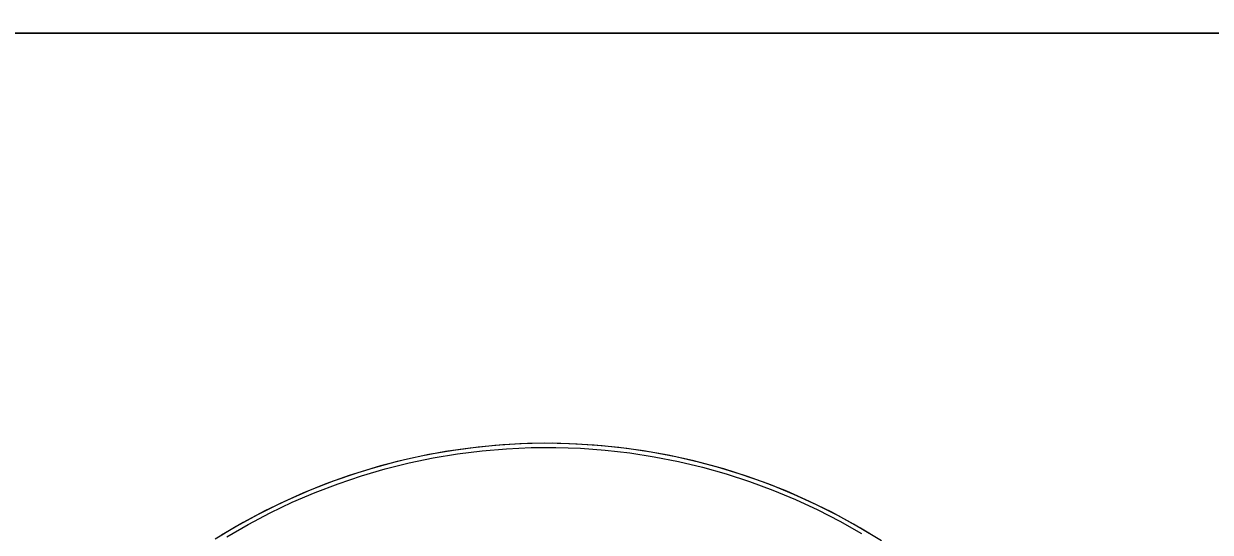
# Model space of a CAD drawing. Header units: millimetres. Extents: x -22227 to 20164, y 15335 to 61747.
# Drawn here: x -8072 to -7497, y 59705 to 59951 of the extents above; entities that cross this region are included whole.
import ezdxf

# ---------------------------------------------------------------- set-up
doc = ezdxf.new("R2010")
doc.units = ezdxf.units.MM
for name, color, linetype, lineweight in [('A-ANNO-DIMS', 7, 'Continuous', 9), ('A-ANNO-DIMS-170', 7, 'Continuous', 9), ('M-EQPM', 7, 'Continuous', 5)]:
    doc.layers.add(name, color=color, linetype=linetype, lineweight=lineweight)
doc.styles.add('Arial_2', font='arial.ttf', dxfattribs={"width": 0.8, "height": 340})
doc.dimstyles.new('AK_DIM_2_0_Arial', dxfattribs={"dimscale": 304.8, "dimtxt": 346.888196, "dimasz": 0.278871, "dimexe": 0.557743, "dimexo": 0.557743, "dimgap": 0.055774, "dimtad": 1, "dimdec": 0, "dimzin": 0, "dimdsep": 46, "dimtxsty": 'Arial_2', "dimblk1": 'OBLIQUE', "dimblk2": 'OBLIQUE', "dimsah": 1, "dimcen": 0.09, "dimadec": 0, "dimazin": 0, "dimtfac": 1, "dimtdec": 4, "dimtix": 1, "dimtmove": 0, "dimatfit": 3, "dimfxl": 1, "dimtvp": 1, "dimtolj": 1, "dimtzin": 0, "dimarcsym": 2})

# ---------------------------------------------------------------- blocks, each defined once
blk = doc.blocks.new('DanNong_VRV_1 QUẠT - OD-A-12_1-2147179-MẶT BẰNG BỐ TRÍ THIẾT BỊ')
at = {"layer": 'M-EQPM'}
for p, q in [((-525, 688.22), (655, 688.22)), ((-525, 688.22), (655, 688.22)), ((-516.43, 688.22), (655, 688.22)), ((-486.87, 688.22), (616.87, 688.22)), ((-486.87, 688.22), (585, 688.22)), ((616.87, 688.22), (-486.87, 688.22)), ((616.87, 688.22), (-486.87, 688.22)), ((616.87, 688.22), (-486.87, 688.22)), ((616.87, 688.22), (-486.87, 688.22)), ((616.87, 688.22), (-486.87, 688.22)), ((616.87, 688.22), (-486.87, 688.22)), ((616.87, 688.22), (-486.87, 688.22)), ((616.87, 688.22), (-486.87, 688.22)), ((616.87, 688.22), (-486.87, 688.22)), ((616.87, 688.22), (-486.87, 688.22)), ((-328.5, 688.22), (515.5, 688.22))]:
    blk.add_line(p, q, dxfattribs=at)
at = {"layer": 'M-EQPM', "flags": 128}
for points in [[(211.42, 443.85), (201.07, 450), (190.48, 455.74), (179.67, 461.04), (168.66, 465.91), (157.46, 470.33), (146.1, 474.3), (134.58, 477.81), (122.94, 480.87), (111.18, 483.45), (99.32, 485.56), (87.4, 487.19), (75.41, 488.35), (63.39, 489.03), (51.35, 489.22), (39.32, 488.93), (27.3, 488.17), (15.33, 486.92), (3.41, 485.19), (-8.42, 482.99), (-20.16, 480.32), (-31.78, 477.18), (-43.27, 473.58), (-54.61, 469.52), (-65.77, 465.01), (-76.74, 460.06), (-87.51, 454.68), (-98.05, 448.87), (-108.36, 442.64)], [(211.42, 443.85), (201.07, 450), (190.48, 455.74), (179.67, 461.04), (168.66, 465.91), (157.46, 470.33), (146.1, 474.3), (134.58, 477.81), (122.94, 480.87), (111.18, 483.45), (99.32, 485.56), (87.4, 487.19), (75.41, 488.35), (63.39, 489.03), (51.35, 489.22), (39.32, 488.93), (27.3, 488.17), (15.33, 486.92), (3.41, 485.19), (-8.42, 482.99), (-20.16, 480.32), (-31.78, 477.18), (-43.27, 473.58), (-54.61, 469.52), (-65.77, 465.01), (-76.74, 460.06), (-87.51, 454.68), (-98.05, 448.87), (-108.36, 442.64)], [(214.62, 441.83), (204.35, 448.11), (193.84, 453.98), (183.1, 459.42), (172.15, 464.42), (161.01, 468.98), (149.69, 473.1), (138.22, 476.76), (126.61, 479.96), (114.89, 482.69), (103.06, 484.95), (91.16, 486.73), (79.19, 488.04), (67.18, 488.86), (55.14, 489.21), (43.11, 489.08), (31.08, 488.46), (19.09, 487.36), (7.16, 485.79), (-4.71, 483.74), (-16.48, 481.21), (-28.14, 478.22), (-39.67, 474.76), (-51.06, 470.85), (-62.27, 466.48), (-73.31, 461.67), (-84.14, 456.42), (-94.76, 450.74), (-105.14, 444.64)], [(-102.61, 443.84), (-92.26, 449.84), (-81.68, 455.42), (-70.89, 460.57), (-59.9, 465.29), (-48.73, 469.56), (-37.4, 473.39), (-25.93, 476.75), (-14.32, 479.66), (-2.62, 482.1), (9.18, 484.07), (21.04, 485.56), (32.96, 486.58), (44.91, 487.13), (56.87, 487.19), (68.82, 486.78), (80.74, 485.89), (92.62, 484.52), (104.44, 482.68), (116.17, 480.36), (127.81, 477.58), (139.32, 474.34), (150.69, 470.64), (161.9, 466.49), (172.94, 461.89), (183.79, 456.85), (194.43, 451.39), (204.84, 445.5)], [(-102.61, 443.84), (-92.26, 449.84), (-81.68, 455.42), (-70.89, 460.57), (-59.9, 465.29), (-48.73, 469.56), (-37.4, 473.39), (-25.93, 476.75), (-14.32, 479.66), (-2.62, 482.1), (9.18, 484.07), (21.04, 485.56), (32.96, 486.58), (44.91, 487.13), (56.87, 487.19), (68.82, 486.78), (80.74, 485.89), (92.62, 484.52), (104.44, 482.68), (116.17, 480.36), (127.81, 477.58), (139.32, 474.34), (150.69, 470.64), (161.9, 466.49), (172.94, 461.89), (183.79, 456.85), (194.43, 451.39), (204.84, 445.5)], [(-102.61, 443.84), (-92.26, 449.84), (-81.68, 455.42), (-70.89, 460.57), (-59.9, 465.29), (-48.73, 469.56), (-37.4, 473.39), (-25.93, 476.75), (-14.32, 479.66), (-2.62, 482.1), (9.18, 484.07), (21.04, 485.56), (32.96, 486.58), (44.91, 487.13), (56.87, 487.19), (68.82, 486.78), (80.74, 485.89), (92.62, 484.52), (104.44, 482.68), (116.17, 480.36), (127.81, 477.58), (139.32, 474.34), (150.69, 470.64), (161.9, 466.49), (172.94, 461.89), (183.79, 456.85), (194.43, 451.39), (204.84, 445.5)]]:
    blk.add_lwpolyline(points, dxfattribs=at)
blk = doc.blocks.new('DanNong_VRV_1 QUẠT - OD-A-12_1-V175-MẶT BẰNG BỐ TRÍ THIẾT BỊ')
at = {"layer": 'M-EQPM'}
for p, q in [((-525, 688.22), (655, 688.22)), ((-525, 688.22), (655, 688.22)), ((-525, 688.22), (655, 688.22)), ((-525, 688.22), (655, 688.22)), ((-516.43, 688.22), (655, 688.22)), ((-516.43, 688.22), (655, 688.22)), ((-486.87, 688.22), (616.87, 688.22)), ((-486.87, 688.22), (585, 688.22)), ((616.87, 688.22), (-486.87, 688.22)), ((616.87, 688.22), (-486.87, 688.22)), ((616.87, 688.22), (-486.87, 688.22)), ((616.87, 688.22), (-486.87, 688.22)), ((616.87, 688.22), (-486.87, 688.22)), ((616.87, 688.22), (-486.87, 688.22)), ((616.87, 688.22), (-486.87, 688.22)), ((616.87, 688.22), (-486.87, 688.22)), ((616.87, 688.22), (-486.87, 688.22)), ((616.87, 688.22), (-486.87, 688.22)), ((-486.87, 688.22), (616.87, 688.22)), ((-486.87, 688.22), (585, 688.22)), ((616.87, 688.22), (-486.87, 688.22)), ((616.87, 688.22), (-486.87, 688.22)), ((616.87, 688.22), (-486.87, 688.22)), ((616.87, 688.22), (-486.87, 688.22)), ((616.87, 688.22), (-486.87, 688.22)), ((616.87, 688.22), (-486.87, 688.22)), ((616.87, 688.22), (-486.87, 688.22)), ((616.87, 688.22), (-486.87, 688.22)), ((616.87, 688.22), (-486.87, 688.22)), ((616.87, 688.22), (-486.87, 688.22)), ((-328.5, 688.22), (515.5, 688.22)), ((-328.5, 688.22), (515.5, 688.22))]:
    blk.add_line(p, q, dxfattribs=at)
at = {"layer": 'M-EQPM', "flags": 128}
for points in [[(211.42, 443.85), (201.07, 450), (190.48, 455.74), (179.67, 461.04), (168.66, 465.91), (157.46, 470.33), (146.1, 474.3), (134.58, 477.81), (122.94, 480.87), (111.18, 483.45), (99.32, 485.56), (87.4, 487.19), (75.41, 488.35), (63.39, 489.03), (51.35, 489.22), (39.32, 488.93), (27.3, 488.17), (15.33, 486.92), (3.41, 485.19), (-8.42, 482.99), (-20.16, 480.32), (-31.78, 477.18), (-43.27, 473.58), (-54.61, 469.52), (-65.77, 465.01), (-76.74, 460.06), (-87.51, 454.68), (-98.05, 448.87), (-108.36, 442.64)], [(211.42, 443.85), (201.07, 450), (190.48, 455.74), (179.67, 461.04), (168.66, 465.91), (157.46, 470.33), (146.1, 474.3), (134.58, 477.81), (122.94, 480.87), (111.18, 483.45), (99.32, 485.56), (87.4, 487.19), (75.41, 488.35), (63.39, 489.03), (51.35, 489.22), (39.32, 488.93), (27.3, 488.17), (15.33, 486.92), (3.41, 485.19), (-8.42, 482.99), (-20.16, 480.32), (-31.78, 477.18), (-43.27, 473.58), (-54.61, 469.52), (-65.77, 465.01), (-76.74, 460.06), (-87.51, 454.68), (-98.05, 448.87), (-108.36, 442.64)], [(211.42, 443.85), (201.07, 450), (190.48, 455.74), (179.67, 461.04), (168.66, 465.91), (157.46, 470.33), (146.1, 474.3), (134.58, 477.81), (122.94, 480.87), (111.18, 483.45), (99.32, 485.56), (87.4, 487.19), (75.41, 488.35), (63.39, 489.03), (51.35, 489.22), (39.32, 488.93), (27.3, 488.17), (15.33, 486.92), (3.41, 485.19), (-8.42, 482.99), (-20.16, 480.32), (-31.78, 477.18), (-43.27, 473.58), (-54.61, 469.52), (-65.77, 465.01), (-76.74, 460.06), (-87.51, 454.68), (-98.05, 448.87), (-108.36, 442.64)], [(211.42, 443.85), (201.07, 450), (190.48, 455.74), (179.67, 461.04), (168.66, 465.91), (157.46, 470.33), (146.1, 474.3), (134.58, 477.81), (122.94, 480.87), (111.18, 483.45), (99.32, 485.56), (87.4, 487.19), (75.41, 488.35), (63.39, 489.03), (51.35, 489.22), (39.32, 488.93), (27.3, 488.17), (15.33, 486.92), (3.41, 485.19), (-8.42, 482.99), (-20.16, 480.32), (-31.78, 477.18), (-43.27, 473.58), (-54.61, 469.52), (-65.77, 465.01), (-76.74, 460.06), (-87.51, 454.68), (-98.05, 448.87), (-108.36, 442.64)], [(214.62, 441.83), (204.35, 448.11), (193.84, 453.98), (183.1, 459.42), (172.15, 464.42), (161.01, 468.98), (149.69, 473.1), (138.22, 476.76), (126.61, 479.96), (114.89, 482.69), (103.06, 484.95), (91.16, 486.73), (79.19, 488.04), (67.18, 488.86), (55.14, 489.21), (43.11, 489.08), (31.08, 488.46), (19.09, 487.36), (7.16, 485.79), (-4.71, 483.74), (-16.48, 481.21), (-28.14, 478.22), (-39.67, 474.76), (-51.06, 470.85), (-62.27, 466.48), (-73.31, 461.67), (-84.14, 456.42), (-94.76, 450.74), (-105.14, 444.64)], [(214.62, 441.83), (204.35, 448.11), (193.84, 453.98), (183.1, 459.42), (172.15, 464.42), (161.01, 468.98), (149.69, 473.1), (138.22, 476.76), (126.61, 479.96), (114.89, 482.69), (103.06, 484.95), (91.16, 486.73), (79.19, 488.04), (67.18, 488.86), (55.14, 489.21), (43.11, 489.08), (31.08, 488.46), (19.09, 487.36), (7.16, 485.79), (-4.71, 483.74), (-16.48, 481.21), (-28.14, 478.22), (-39.67, 474.76), (-51.06, 470.85), (-62.27, 466.48), (-73.31, 461.67), (-84.14, 456.42), (-94.76, 450.74), (-105.14, 444.64)], [(-102.61, 443.84), (-92.26, 449.84), (-81.68, 455.42), (-70.89, 460.57), (-59.9, 465.29), (-48.73, 469.56), (-37.4, 473.39), (-25.93, 476.75), (-14.32, 479.66), (-2.62, 482.1), (9.18, 484.07), (21.04, 485.56), (32.96, 486.58), (44.91, 487.13), (56.87, 487.19), (68.82, 486.78), (80.74, 485.89), (92.62, 484.52), (104.44, 482.68), (116.17, 480.36), (127.81, 477.58), (139.32, 474.34), (150.69, 470.64), (161.9, 466.49), (172.94, 461.89), (183.79, 456.85), (194.43, 451.39), (204.84, 445.5)], [(-102.61, 443.84), (-92.26, 449.84), (-81.68, 455.42), (-70.89, 460.57), (-59.9, 465.29), (-48.73, 469.56), (-37.4, 473.39), (-25.93, 476.75), (-14.32, 479.66), (-2.62, 482.1), (9.18, 484.07), (21.04, 485.56), (32.96, 486.58), (44.91, 487.13), (56.87, 487.19), (68.82, 486.78), (80.74, 485.89), (92.62, 484.52), (104.44, 482.68), (116.17, 480.36), (127.81, 477.58), (139.32, 474.34), (150.69, 470.64), (161.9, 466.49), (172.94, 461.89), (183.79, 456.85), (194.43, 451.39), (204.84, 445.5)], [(-102.61, 443.84), (-92.26, 449.84), (-81.68, 455.42), (-70.89, 460.57), (-59.9, 465.29), (-48.73, 469.56), (-37.4, 473.39), (-25.93, 476.75), (-14.32, 479.66), (-2.62, 482.1), (9.18, 484.07), (21.04, 485.56), (32.96, 486.58), (44.91, 487.13), (56.87, 487.19), (68.82, 486.78), (80.74, 485.89), (92.62, 484.52), (104.44, 482.68), (116.17, 480.36), (127.81, 477.58), (139.32, 474.34), (150.69, 470.64), (161.9, 466.49), (172.94, 461.89), (183.79, 456.85), (194.43, 451.39), (204.84, 445.5)], [(-102.61, 443.84), (-92.26, 449.84), (-81.68, 455.42), (-70.89, 460.57), (-59.9, 465.29), (-48.73, 469.56), (-37.4, 473.39), (-25.93, 476.75), (-14.32, 479.66), (-2.62, 482.1), (9.18, 484.07), (21.04, 485.56), (32.96, 486.58), (44.91, 487.13), (56.87, 487.19), (68.82, 486.78), (80.74, 485.89), (92.62, 484.52), (104.44, 482.68), (116.17, 480.36), (127.81, 477.58), (139.32, 474.34), (150.69, 470.64), (161.9, 466.49), (172.94, 461.89), (183.79, 456.85), (194.43, 451.39), (204.84, 445.5)], [(-102.61, 443.84), (-92.26, 449.84), (-81.68, 455.42), (-70.89, 460.57), (-59.9, 465.29), (-48.73, 469.56), (-37.4, 473.39), (-25.93, 476.75), (-14.32, 479.66), (-2.62, 482.1), (9.18, 484.07), (21.04, 485.56), (32.96, 486.58), (44.91, 487.13), (56.87, 487.19), (68.82, 486.78), (80.74, 485.89), (92.62, 484.52), (104.44, 482.68), (116.17, 480.36), (127.81, 477.58), (139.32, 474.34), (150.69, 470.64), (161.9, 466.49), (172.94, 461.89), (183.79, 456.85), (194.43, 451.39), (204.84, 445.5)], [(-102.61, 443.84), (-92.26, 449.84), (-81.68, 455.42), (-70.89, 460.57), (-59.9, 465.29), (-48.73, 469.56), (-37.4, 473.39), (-25.93, 476.75), (-14.32, 479.66), (-2.62, 482.1), (9.18, 484.07), (21.04, 485.56), (32.96, 486.58), (44.91, 487.13), (56.87, 487.19), (68.82, 486.78), (80.74, 485.89), (92.62, 484.52), (104.44, 482.68), (116.17, 480.36), (127.81, 477.58), (139.32, 474.34), (150.69, 470.64), (161.9, 466.49), (172.94, 461.89), (183.79, 456.85), (194.43, 451.39), (204.84, 445.5)]]:
    blk.add_lwpolyline(points, dxfattribs=at)
blk = doc.blocks.new('DanNong_VRV_1 QUẠT - OD-A-12_1-V180-MẶT BẰNG BỐ TRÍ THIẾT BỊ')
at = {"layer": 'M-EQPM'}
for p, q in [((-525, 688.22), (655, 688.22)), ((-525, 688.22), (655, 688.22)), ((-525, 688.22), (655, 688.22)), ((-525, 688.22), (655, 688.22)), ((-516.43, 688.22), (655, 688.22)), ((-516.43, 688.22), (655, 688.22)), ((-486.87, 688.22), (616.87, 688.22)), ((-486.87, 688.22), (585, 688.22)), ((616.87, 688.22), (-486.87, 688.22)), ((616.87, 688.22), (-486.87, 688.22)), ((616.87, 688.22), (-486.87, 688.22)), ((616.87, 688.22), (-486.87, 688.22)), ((616.87, 688.22), (-486.87, 688.22)), ((616.87, 688.22), (-486.87, 688.22)), ((616.87, 688.22), (-486.87, 688.22)), ((616.87, 688.22), (-486.87, 688.22)), ((616.87, 688.22), (-486.87, 688.22)), ((616.87, 688.22), (-486.87, 688.22)), ((-486.87, 688.22), (616.87, 688.22)), ((-486.87, 688.22), (585, 688.22)), ((616.87, 688.22), (-486.87, 688.22)), ((616.87, 688.22), (-486.87, 688.22)), ((616.87, 688.22), (-486.87, 688.22)), ((616.87, 688.22), (-486.87, 688.22)), ((616.87, 688.22), (-486.87, 688.22)), ((616.87, 688.22), (-486.87, 688.22)), ((616.87, 688.22), (-486.87, 688.22)), ((616.87, 688.22), (-486.87, 688.22)), ((616.87, 688.22), (-486.87, 688.22)), ((616.87, 688.22), (-486.87, 688.22)), ((-328.5, 688.22), (515.5, 688.22)), ((-328.5, 688.22), (515.5, 688.22))]:
    blk.add_line(p, q, dxfattribs=at)
at = {"layer": 'M-EQPM', "flags": 128}
for points in [[(211.42, 443.85), (201.07, 450), (190.48, 455.74), (179.67, 461.04), (168.66, 465.91), (157.46, 470.33), (146.1, 474.3), (134.58, 477.81), (122.94, 480.87), (111.18, 483.45), (99.32, 485.56), (87.4, 487.19), (75.41, 488.35), (63.39, 489.03), (51.35, 489.22), (39.32, 488.93), (27.3, 488.17), (15.33, 486.92), (3.41, 485.19), (-8.42, 482.99), (-20.16, 480.32), (-31.78, 477.18), (-43.27, 473.58), (-54.61, 469.52), (-65.77, 465.01), (-76.74, 460.06), (-87.51, 454.68), (-98.05, 448.87), (-108.36, 442.64)], [(211.42, 443.85), (201.07, 450), (190.48, 455.74), (179.67, 461.04), (168.66, 465.91), (157.46, 470.33), (146.1, 474.3), (134.58, 477.81), (122.94, 480.87), (111.18, 483.45), (99.32, 485.56), (87.4, 487.19), (75.41, 488.35), (63.39, 489.03), (51.35, 489.22), (39.32, 488.93), (27.3, 488.17), (15.33, 486.92), (3.41, 485.19), (-8.42, 482.99), (-20.16, 480.32), (-31.78, 477.18), (-43.27, 473.58), (-54.61, 469.52), (-65.77, 465.01), (-76.74, 460.06), (-87.51, 454.68), (-98.05, 448.87), (-108.36, 442.64)], [(211.42, 443.85), (201.07, 450), (190.48, 455.74), (179.67, 461.04), (168.66, 465.91), (157.46, 470.33), (146.1, 474.3), (134.58, 477.81), (122.94, 480.87), (111.18, 483.45), (99.32, 485.56), (87.4, 487.19), (75.41, 488.35), (63.39, 489.03), (51.35, 489.22), (39.32, 488.93), (27.3, 488.17), (15.33, 486.92), (3.41, 485.19), (-8.42, 482.99), (-20.16, 480.32), (-31.78, 477.18), (-43.27, 473.58), (-54.61, 469.52), (-65.77, 465.01), (-76.74, 460.06), (-87.51, 454.68), (-98.05, 448.87), (-108.36, 442.64)], [(211.42, 443.85), (201.07, 450), (190.48, 455.74), (179.67, 461.04), (168.66, 465.91), (157.46, 470.33), (146.1, 474.3), (134.58, 477.81), (122.94, 480.87), (111.18, 483.45), (99.32, 485.56), (87.4, 487.19), (75.41, 488.35), (63.39, 489.03), (51.35, 489.22), (39.32, 488.93), (27.3, 488.17), (15.33, 486.92), (3.41, 485.19), (-8.42, 482.99), (-20.16, 480.32), (-31.78, 477.18), (-43.27, 473.58), (-54.61, 469.52), (-65.77, 465.01), (-76.74, 460.06), (-87.51, 454.68), (-98.05, 448.87), (-108.36, 442.64)], [(214.62, 441.83), (204.35, 448.11), (193.84, 453.98), (183.1, 459.42), (172.15, 464.42), (161.01, 468.98), (149.69, 473.1), (138.22, 476.76), (126.61, 479.96), (114.89, 482.69), (103.06, 484.95), (91.16, 486.73), (79.19, 488.04), (67.18, 488.86), (55.14, 489.21), (43.11, 489.08), (31.08, 488.46), (19.09, 487.36), (7.16, 485.79), (-4.71, 483.74), (-16.48, 481.21), (-28.14, 478.22), (-39.67, 474.76), (-51.06, 470.85), (-62.27, 466.48), (-73.31, 461.67), (-84.14, 456.42), (-94.76, 450.74), (-105.14, 444.64)], [(214.62, 441.83), (204.35, 448.11), (193.84, 453.98), (183.1, 459.42), (172.15, 464.42), (161.01, 468.98), (149.69, 473.1), (138.22, 476.76), (126.61, 479.96), (114.89, 482.69), (103.06, 484.95), (91.16, 486.73), (79.19, 488.04), (67.18, 488.86), (55.14, 489.21), (43.11, 489.08), (31.08, 488.46), (19.09, 487.36), (7.16, 485.79), (-4.71, 483.74), (-16.48, 481.21), (-28.14, 478.22), (-39.67, 474.76), (-51.06, 470.85), (-62.27, 466.48), (-73.31, 461.67), (-84.14, 456.42), (-94.76, 450.74), (-105.14, 444.64)], [(-102.61, 443.84), (-92.26, 449.84), (-81.68, 455.42), (-70.89, 460.57), (-59.9, 465.29), (-48.73, 469.56), (-37.4, 473.39), (-25.93, 476.75), (-14.32, 479.66), (-2.62, 482.1), (9.18, 484.07), (21.04, 485.56), (32.96, 486.58), (44.91, 487.13), (56.87, 487.19), (68.82, 486.78), (80.74, 485.89), (92.62, 484.52), (104.44, 482.68), (116.17, 480.36), (127.81, 477.58), (139.32, 474.34), (150.69, 470.64), (161.9, 466.49), (172.94, 461.89), (183.79, 456.85), (194.43, 451.39), (204.84, 445.5)], [(-102.61, 443.84), (-92.26, 449.84), (-81.68, 455.42), (-70.89, 460.57), (-59.9, 465.29), (-48.73, 469.56), (-37.4, 473.39), (-25.93, 476.75), (-14.32, 479.66), (-2.62, 482.1), (9.18, 484.07), (21.04, 485.56), (32.96, 486.58), (44.91, 487.13), (56.87, 487.19), (68.82, 486.78), (80.74, 485.89), (92.62, 484.52), (104.44, 482.68), (116.17, 480.36), (127.81, 477.58), (139.32, 474.34), (150.69, 470.64), (161.9, 466.49), (172.94, 461.89), (183.79, 456.85), (194.43, 451.39), (204.84, 445.5)], [(-102.61, 443.84), (-92.26, 449.84), (-81.68, 455.42), (-70.89, 460.57), (-59.9, 465.29), (-48.73, 469.56), (-37.4, 473.39), (-25.93, 476.75), (-14.32, 479.66), (-2.62, 482.1), (9.18, 484.07), (21.04, 485.56), (32.96, 486.58), (44.91, 487.13), (56.87, 487.19), (68.82, 486.78), (80.74, 485.89), (92.62, 484.52), (104.44, 482.68), (116.17, 480.36), (127.81, 477.58), (139.32, 474.34), (150.69, 470.64), (161.9, 466.49), (172.94, 461.89), (183.79, 456.85), (194.43, 451.39), (204.84, 445.5)], [(-102.61, 443.84), (-92.26, 449.84), (-81.68, 455.42), (-70.89, 460.57), (-59.9, 465.29), (-48.73, 469.56), (-37.4, 473.39), (-25.93, 476.75), (-14.32, 479.66), (-2.62, 482.1), (9.18, 484.07), (21.04, 485.56), (32.96, 486.58), (44.91, 487.13), (56.87, 487.19), (68.82, 486.78), (80.74, 485.89), (92.62, 484.52), (104.44, 482.68), (116.17, 480.36), (127.81, 477.58), (139.32, 474.34), (150.69, 470.64), (161.9, 466.49), (172.94, 461.89), (183.79, 456.85), (194.43, 451.39), (204.84, 445.5)], [(-102.61, 443.84), (-92.26, 449.84), (-81.68, 455.42), (-70.89, 460.57), (-59.9, 465.29), (-48.73, 469.56), (-37.4, 473.39), (-25.93, 476.75), (-14.32, 479.66), (-2.62, 482.1), (9.18, 484.07), (21.04, 485.56), (32.96, 486.58), (44.91, 487.13), (56.87, 487.19), (68.82, 486.78), (80.74, 485.89), (92.62, 484.52), (104.44, 482.68), (116.17, 480.36), (127.81, 477.58), (139.32, 474.34), (150.69, 470.64), (161.9, 466.49), (172.94, 461.89), (183.79, 456.85), (194.43, 451.39), (204.84, 445.5)], [(-102.61, 443.84), (-92.26, 449.84), (-81.68, 455.42), (-70.89, 460.57), (-59.9, 465.29), (-48.73, 469.56), (-37.4, 473.39), (-25.93, 476.75), (-14.32, 479.66), (-2.62, 482.1), (9.18, 484.07), (21.04, 485.56), (32.96, 486.58), (44.91, 487.13), (56.87, 487.19), (68.82, 486.78), (80.74, 485.89), (92.62, 484.52), (104.44, 482.68), (116.17, 480.36), (127.81, 477.58), (139.32, 474.34), (150.69, 470.64), (161.9, 466.49), (172.94, 461.89), (183.79, 456.85), (194.43, 451.39), (204.84, 445.5)]]:
    blk.add_lwpolyline(points, dxfattribs=at)
blk = doc.blocks.new('AK-SGS-M3-Hrvt_rvt-1-MẶT BẰNG BỐ TRÍ THIẾT BỊ')
at = {"layer": 'M-EQPM', "lineweight": 9}
for name in ['DanNong_VRV_1 QUẠT - OD-A-12_1-2147179-MẶT BẰNG BỐ TRÍ THIẾT BỊ', 'DanNong_VRV_1 QUẠT - OD-A-12_1-V175-MẶT BẰNG BỐ TRÍ THIẾT BỊ', 'DanNong_VRV_1 QUẠT - OD-A-12_1-V180-MẶT BẰNG BỐ TRÍ THIẾT BỊ']:
    blk.add_blockref(name, (-7870.9, 59258.71), dxfattribs=at)
blk = doc.blocks.new('DIMBLOCK12-MẶT BẰNG BỐ TRÍ THIẾT BỊ')
at = {"layer": 'A-ANNO-DIMS-170'}
for p, q in [((-20048.59, 59519.25), (-20048.59, 59689.25)), ((10901.41, 59519.25), (10901.41, 59689.25)), ((-20048.59, 59519.25), (-20006.09, 59561.75)), ((10901.41, 59519.25), (10943.91, 59561.75)), ((-20048.59, 59519.25), (-20091.09, 59476.75)), ((-20048.59, 59519.25), (10901.41, 59519.25)), ((-20048.59, 59519.25), (-20048.59, 59409.35)), ((10901.41, 59519.25), (10858.91, 59476.75)), ((10901.41, 59519.25), (10901.41, 59409.35))]:
    blk.add_line(p, q, dxfattribs=at)
at = {"layer": 'A-ANNO-DIMS-170', "color": 0, "insert": (-5093.92, 59977.64), "char_height": 340, "width": 1248.7975, "attachment_point": 1, "line_spacing_factor": 0.941778, "style": 'Arial_2'}
blk.add_mtext('30950', dxfattribs=at)
blk = doc.blocks.new('_Oblique')
at = {"color": 0, "linetype": 'ByBlock', "lineweight": -2}
blk.add_line((-0.5, -0.5), (0.5, 0.5), dxfattribs=at)

msp = doc.modelspace()

# ---------------------------------------------------------------- block references
at = {"lineweight": 5}
msp.add_blockref('AK-SGS-M3-Hrvt_rvt-1-MẶT BẰNG BỐ TRÍ THIẾT BỊ', (0, 0), dxfattribs=at)

# ---------------------------------------------------------------- dimensions: what is measured, and where the dimension line sits
at = {"layer": 'A-ANNO-DIMS'}
dim = msp.add_linear_dim(base=(10901.41, 59519.25), p1=(-20048.59, 59579.35), p2=(10901.41, 59579.35), dimstyle='AK_DIM_2_0_Arial', override={"dimpost": '<>', "dimfxl": 30950}, dxfattribs=at)
dim.commit()
dim.dimension.update_dxf_attribs({"geometry": 'DIMBLOCK12-MẶT BẰNG BỐ TRÍ THIẾT BỊ', "text_midpoint": (-4573.59, 59709.96)})

doc.saveas('drawing.dxf')
